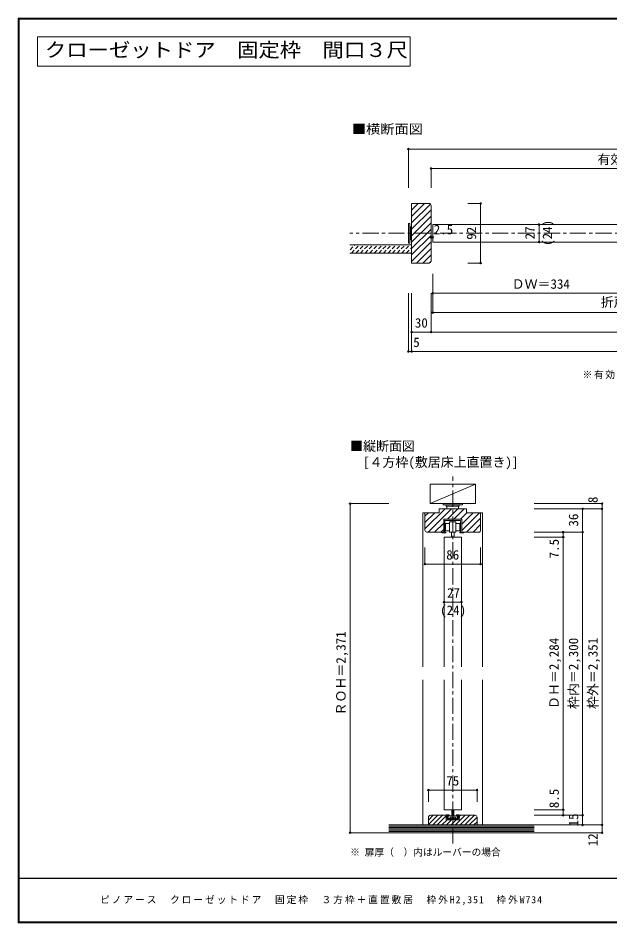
# Model space of a CAD drawing. Units: millimetres, scale not verified. Extents: x -973 to 977, y -718 to 696.
# Drawn here: x -973 to -59, y -701 to 696 of the extents above; entities that cross this region are included whole.
import ezdxf
from ezdxf.enums import TextEntityAlignment as Align

# ---------------------------------------------------------------- set-up
doc = ezdxf.new("R2010")
doc.units = ezdxf.units.MM
doc.header["$LTSCALE"] = 5
doc.header["$PDMODE"] = 32
doc.header["$PDSIZE"] = 2.5
doc.linetypes.add('CHAIN1', pattern=[8, 5, -1, 1, -1])
doc.linetypes.add('DASHED1', pattern=[1.8, 1.2, -0.6])
for name, color, linetype, lineweight in [('0-1_通り芯', 4, 'CHAIN1', 9), ('0-3_仕上げ', 2, 'Continuous', 9), ('0-4_枠', 3, 'Continuous', 9), ('0-6_扉', 6, 'Continuous', 9), ('0-7_金物', 7, 'Continuous', 9), ('0-A_文字', 7, 'Continuous', 9), ('0-B_寸法', 7, 'Continuous', 9), ('0-C_ハッチ', 4, 'Continuous', 9), ('F-1_枠', 6, 'Continuous', 9)]:
    doc.layers.add(name, color=color, linetype=linetype, lineweight=lineweight)
doc.layers.add('F-A_文字', color=7, linetype='Continuous')
doc.styles.add('ＭＳ ゴシック', font='')
doc.styles.get('ＭＳ ゴシック').set_extended_font_data('MS Gothic')

msp = doc.modelspace()

# ---------------------------------------------------------------- linework, layer by layer
at = {"layer": '0-1_通り芯'}
for p, q in [((463.564, 363.658), (-460.813, 363.658)), ((-302.08, -578.356), (-302.08, -11.642))]:
    msp.add_line(p, q, dxfattribs=at)
at = {"layer": '0-3_仕上げ'}
for p, q in [((-365.58, 345.658), (-460.813, 345.658)), ((-365.58, 333.158), (-460.813, 333.158)), ((-176.499, -549.667), (-400.58, -549.667)), ((-400.58, -561.667), (-176.499, -561.667))]:
    msp.add_line(p, q, dxfattribs=at)
at = {"layer": '0-3_仕上げ', "color": 4}
msp.add_line((-267.08, -23.642), (-337.08, -53.642), dxfattribs=at)
at = {"layer": '0-3_仕上げ', "color": 7}
for p, q in [((-400.58, -551.667), (-176.499, -551.667)), ((-400.58, -553.667), (-176.499, -553.667)), ((-400.58, -555.667), (-176.499, -555.667)), ((-400.58, -557.667), (-176.499, -557.667)), ((-400.58, -559.667), (-176.499, -559.667))]:
    msp.add_line(p, q, dxfattribs=at)
at = {"layer": '0-3_仕上げ', "color": 4}
msp.add_lwpolyline([(-337.08, -53.642), (-267.08, -53.642), (-267.08, -23.642), (-337.08, -23.642)], close=True, dxfattribs=at)
at = {"layer": '0-4_枠'}
for p, q in [((-338.58, 409.658), (-365.58, 409.658)), ((-365.58, 409.658), (-365.58, 317.658)), ((-335.58, 320.658), (-335.58, 406.658)), ((-338.58, 317.658), (-365.58, 317.658)), ((-345.08, -94.667), (-345.08, -67.685)), ((-281.08, -61.667), (-323.08, -61.667)), ((-281.08, -61.667), (-281.08, -67.667)), ((-281.08, -67.685), (-259.08, -67.685)), ((-259.08, -94.667), (-259.08, -67.667)), ((-316.08, -77.667), (-316.08, -97.667)), ((-288.08, -77.667), (-316.08, -77.667)), ((-288.08, -97.667), (-288.08, -77.667)), ((-342.08, -97.667), (-316.08, -97.667)), ((-262.08, -97.667), (-288.08, -97.667)), ((-339.58, -537.667), (-339.58, -549.667)), ((-336.58, -534.667), (-312.08, -534.667)), ((-312.08, -541.667), (-312.08, -534.667)), ((-312.08, -541.667), (-292.08, -541.667)), ((-267.58, -534.667), (-292.08, -534.667)), ((-292.08, -534.667), (-292.08, -541.667)), ((-264.58, -537.667), (-264.58, -549.667)), ((-339.58, -549.667), (-264.58, -549.667))]:
    msp.add_line(p, q, dxfattribs=at)
at = {"layer": '0-4_枠', "color": 4}
for p, q in [((-345.08, -67.685), (-348.08, -67.685)), ((-348.08, -305.667), (-348.08, -67.685)), ((-259.08, -67.685), (-256.08, -67.685)), ((-256.08, -305.667), (-256.08, -67.685)), ((-348.08, -549.667), (-348.08, -325.667)), ((-256.08, -549.667), (-256.08, -325.667))]:
    msp.add_line(p, q, dxfattribs=at)
at = {"layer": '0-4_枠'}
msp.add_lwpolyline([(-323.08, -61.667), (-323.08, -67.685), (-345.08, -67.685)], dxfattribs=at)
for centre, start, end in [((-338.58, 406.658), 0, 90), ((-338.58, 320.658), 270, 0), ((-342.08, -94.667), 180.00001, 270), ((-262.08, -94.667), 270, 0.00001), ((-336.58, -537.667), 90, 180), ((-267.58, -537.667), 0, 90)]:
    msp.add_arc(centre, 3, start, end, dxfattribs=at)
at = {"layer": '0-6_扉'}
for p, q in [((-333.08, 377.158), (-333.08, 350.158)), ((-333.08, 350.158), (0.92, 350.158)), ((-288.58, -105.167), (-315.58, -105.167)), ((-315.58, -105.167), (-315.58, -305.667)), ((-288.58, -105.167), (-288.58, -305.667)), ((-315.58, -325.667), (-315.58, -526.167)), ((-288.58, -325.667), (-288.58, -526.167)), ((-288.58, -526.167), (-315.58, -526.167))]:
    msp.add_line(p, q, dxfattribs=at)
msp.add_lwpolyline([(-333.08, 377.158), (0.92, 377.158), (0.92, 350.158)], dxfattribs=at)
at = {"layer": '0-7_金物'}
for p, q in [((-370.58, 348.657), (-370.58, 378.657)), ((-370.58, 378.657), (-368.58, 378.657)), ((-368.58, 348.657), (-368.58, 378.657)), ((-368.58, 373.657), (-366.58, 373.657)), ((-366.58, 353.657), (-366.58, 373.657)), ((-365.58, 372.658), (-366.58, 372.658)), ((-368.58, 353.657), (-366.58, 353.657)), ((-366.58, 354.658), (-365.58, 354.658)), ((-370.58, 348.657), (-368.58, 348.657)), ((-317.08, -53.642), (-287.08, -53.642)), ((-317.08, -53.642), (-317.08, -55.643)), ((-317.08, -55.643), (-287.08, -55.643)), ((-312.08, -55.643), (-312.08, -57.642)), ((-292.08, -55.643), (-292.08, -57.642)), ((-287.08, -53.642), (-287.08, -55.643)), ((-312.08, -57.642), (-292.08, -57.642)), ((-311.08, -57.642), (-311.08, -61.667)), ((-293.08, -61.667), (-293.08, -57.642)), ((-307.08, -81.667), (-307.08, -97.667)), ((-297.08, -81.667), (-307.08, -81.667)), ((-297.08, -97.667), (-297.08, -81.667)), ((-319.08, -97.667), (-319.08, -98.667)), ((-316.08, -97.667), (-319.08, -97.667)), ((-314.08, -97.667), (-312.913, -97.667)), ((-313.05, -95.465), (-307.08, -95.465)), ((-312.913, -98.667), (-312.913, -97.667)), ((-307.08, -97.667), (-297.08, -97.667)), ((-300.08, -105.167), (-300.08, -97.667)), ((-291.05, -84.465), (-297.08, -84.465)), ((-297.08, -95.465), (-291.05, -95.465)), ((-291.378, -97.667), (-290.08, -97.667)), ((-291.378, -98.667), (-291.378, -97.667)), ((-291.05, -95.465), (-291.05, -84.465)), ((-288.08, -97.667), (-285.08, -97.667)), ((-285.08, -97.667), (-285.08, -98.667)), ((-312.913, -98.667), (-319.08, -98.667)), ((-291.378, -98.667), (-285.08, -98.667)), ((-303.58, -526.209), (-303.58, -535.559)), ((-300.58, -526.209), (-300.58, -535.559)), ((-312.299, -536.033), (-312.08, -535.667)), ((-312.299, -536.301), (-312.08, -536.667)), ((-312.299, -537.533), (-312.08, -537.167)), ((-312.299, -537.801), (-312.08, -538.167)), ((-312.299, -539.033), (-312.08, -538.667)), ((-312.299, -539.301), (-312.08, -539.667)), ((-308.18, -534.167), (-312.08, -534.167)), ((-312.08, -535.667), (-312.08, -534.167)), ((-312.08, -537.167), (-312.08, -536.667)), ((-312.08, -538.667), (-312.08, -538.167)), ((-312.08, -540.167), (-312.08, -539.667)), ((-310.58, -539.467), (-310.58, -535.867)), ((-293.58, -541.667), (-310.58, -541.667)), ((-310.08, -535.367), (-308.18, -535.367)), ((-310.08, -539.967), (-307.58, -539.967)), ((-309.08, -535.559), (-295.08, -535.559)), ((-309.08, -535.559), (-309.08, -539.559)), ((-309.08, -539.559), (-295.08, -539.559)), ((-307.58, -539.967), (-307.58, -540.467)), ((-306.08, -537.559), (-298.08, -537.559)), ((-306.08, -537.559), (-306.08, -539.559)), ((-300.58, -537.559), (-300.58, -538.342)), ((-298.08, -537.559), (-298.08, -539.559)), ((-296.58, -540.467), (-296.58, -539.967)), ((-294.08, -539.967), (-296.58, -539.967)), ((-295.98, -534.167), (-292.08, -534.167)), ((-294.08, -535.367), (-295.98, -535.367)), ((-295.08, -535.559), (-295.08, -539.559)), ((-293.58, -539.467), (-293.58, -535.867)), ((-292.08, -534.167), (-292.08, -535.667)), ((-291.862, -536.033), (-292.08, -535.667)), ((-291.862, -536.301), (-292.08, -536.667)), ((-292.08, -536.667), (-292.08, -537.167)), ((-291.862, -537.533), (-292.08, -537.167)), ((-291.862, -537.801), (-292.08, -538.167)), ((-292.08, -538.167), (-292.08, -538.667)), ((-291.862, -539.033), (-292.08, -538.667)), ((-291.862, -539.301), (-292.08, -539.667)), ((-292.08, -540.167), (-292.08, -539.667))]:
    msp.add_line(p, q, dxfattribs=at)
for points in [[(-290.08, -97.667), (-290.08, -79.667), (-314.08, -79.667), (-314.08, -97.667)], [(-307.08, -84.465), (-313.05, -84.465), (-313.05, -95.465)], [(-304.08, -97.667), (-304.08, -105.167), (-300.08, -105.167)], [(-307.58, -540.467), (-302.38, -540.467), (-302.08, -540.767), (-301.78, -540.467), (-296.58, -540.467)], [(-303.58, -537.559), (-303.58, -538.342), (-300.58, -538.342)]]:
    msp.add_lwpolyline(points, dxfattribs=at)
for centre, radius, start, end in [((-312.03, -536.167), 0.3, 153.43495, 206.56505), ((-312.03, -537.667), 0.3, 153.43495, 206.56505), ((-312.03, -539.167), 0.3, 153.43495, 206.56505), ((-310.58, -540.167), 1.5, 180, 270), ((-310.08, -535.867), 0.5, 90, 180), ((-310.08, -539.467), 0.5, 180, 270), ((-308.18, -534.767), 0.6, 0, 90), ((-308.18, -534.767), 0.6, 270, 0), ((-295.98, -534.767), 0.6, 90, 180), ((-295.98, -534.767), 0.6, 180, 270), ((-294.08, -535.867), 0.5, 0, 90), ((-294.08, -539.467), 0.5, 270, 0), ((-293.58, -540.167), 1.5, 270, 0), ((-292.13, -536.167), 0.3, 333.43495, 26.56505), ((-292.13, -537.667), 0.3, 333.43495, 26.56505), ((-292.13, -539.167), 0.3, 333.43495, 26.56505)]:
    msp.add_arc(centre, radius, start, end, dxfattribs=at)
at = {"layer": '0-A_文字', "color": 3}
for p, q in [((-943.333, 621.667), (-943.333, 666.667)), ((-943.333, 666.667), (-367.857, 666.667)), ((-367.857, 621.667), (-367.857, 666.667)), ((-943.333, 621.667), (-367.857, 621.667))]:
    msp.add_line(p, q, dxfattribs=at)
at = {"layer": '0-A_文字', "color": 4}
for p, q in [((-339.58, -495.75), (-339.58, -513.868)), ((-339.58, -495.75), (-264.58, -495.75)), ((-264.58, -495.75), (-264.58, -513.868))]:
    msp.add_line(p, q, dxfattribs=at)
at = {"layer": '0-A_文字'}
for p in [(-339.58, -495.75), (-264.58, -495.75)]:
    msp.add_point(p, dxfattribs=at)
at = {"layer": '0-B_寸法', "color": 4}
for p, q in [((-370.58, 493.658), (-370.58, 433.658)), ((-370.58, 493.658), (373.42, 493.658)), ((-335.58, 463.658), (-335.58, 433.658)), ((-335.58, 463.658), (209.42, 463.658)), ((-278.843, 409.658), (-259.047, 409.658)), ((-259.047, 317.658), (-259.047, 409.658)), ((-168.753, 350.158), (-168.753, 377.157)), ((-333.08, 370.948), (-333.08, 357.393)), ((-278.843, 317.658), (-259.047, 317.658)), ((-333.08, 271.158), (-333.08, 301.158)), ((-370.58, 181.158), (-370.58, 271.158)), ((-365.58, 181.158), (-365.58, 271.158)), ((-365.58, 271.158), (-365.58, 181.158)), ((-335.58, 271.158), (-335.58, 211.158)), ((-333.08, 241.158), (-333.08, 271.158)), ((-333.08, 271.158), (0.92, 271.158)), ((-333.08, 241.158), (335.92, 241.158)), ((-365.58, 211.158), (368.42, 211.158)), ((-370.58, 181.158), (368.42, 181.158)), ((-460.58, -53.667), (-460.58, -561.667)), ((-460.58, -53.667), (-400.58, -53.667)), ((-71.499, -53.667), (-176.499, -53.667)), ((-71.499, -561.667), (-71.499, -53.667)), ((-176.499, -61.667), (-71.499, -61.667)), ((-101.499, -549.667), (-101.499, -61.667)), ((-176.499, -97.667), (-131.499, -97.667)), ((-131.499, -534.667), (-131.499, -97.667)), ((-131.499, -97.667), (-101.499, -97.667)), ((-176.499, -105.167), (-131.499, -105.167)), ((-345.08, -146.914), (-345.08, -121.295)), ((-259.08, -146.914), (-259.08, -121.295)), ((-345.08, -146.914), (-259.08, -146.914)), ((-315.58, -191.459), (-315.58, -205.498)), ((-288.58, -191.459), (-288.58, -205.498)), ((-288.58, -205.498), (-315.58, -205.498)), ((-176.499, -526.167), (-131.499, -526.167)), ((-176.499, -534.667), (-101.499, -534.667)), ((-176.499, -549.667), (-71.499, -549.667)), ((-460.58, -561.667), (-400.58, -561.667)), ((-176.499, -561.667), (-71.499, -561.667))]:
    msp.add_line(p, q, dxfattribs=at)
msp.add_lwpolyline([(-335.58, 370.948), (-335.58, 357.393), (-333.08, 357.393)], dxfattribs=at)
at = {"layer": '0-B_寸法'}
for p in [(-370.58, 493.658), (-335.58, 463.658), (-259.047, 409.658), (-168.753, 377.157), (-335.58, 357.393), (-333.08, 357.393), (-168.753, 350.158), (-259.047, 317.658), (-333.08, 271.158), (-333.08, 241.158), (-365.58, 211.158), (-335.58, 211.158), (-370.58, 181.158), (-365.58, 181.158), (-365.58, 181.158), (-460.58, -53.667), (-71.499, -53.667), (-101.499, -61.667), (-71.499, -61.667), (-131.499, -97.667), (-101.499, -97.667), (-131.499, -105.167), (-345.08, -146.914), (-259.08, -146.914), (-315.58, -205.498), (-288.58, -205.498), (-131.499, -526.167), (-131.499, -534.667), (-101.499, -534.667), (-101.499, -549.667), (-71.499, -549.667), (-460.58, -561.667), (-71.499, -561.667)]:
    msp.add_point(p, dxfattribs=at)
at = {"layer": '0-C_ハッチ'}
for p, q in [((-365.58, 389.581), (-345.503, 409.658)), ((-365.58, 399.48), (-355.403, 409.658)), ((-365.58, 409.38), (-365.302, 409.658)), ((-365.58, 379.681), (-337.092, 408.169)), ((-365.58, 369.782), (-335.58, 399.782)), ((-365.58, 359.882), (-335.58, 389.882)), ((-365.58, 349.983), (-335.58, 379.983)), ((-365.58, 340.083), (-335.58, 370.083)), ((-365.58, 330.184), (-335.58, 360.184)), ((-365.58, 320.284), (-335.58, 350.284)), ((-358.307, 317.658), (-335.58, 340.385)), ((-348.408, 317.658), (-335.58, 330.485)), ((-338.508, 317.658), (-335.58, 320.586)), ((-345.08, -92.794), (-313.953, -61.667)), ((-345.08, -82.895), (-329.871, -67.685)), ((-345.08, -72.995), (-339.77, -67.685)), ((-340.053, -97.667), (-304.053, -61.667)), ((-310.154, -77.667), (-294.154, -61.667)), ((-300.254, -77.667), (-284.254, -61.667)), ((-290.355, -77.667), (-280.373, -67.685)), ((-288.08, -95.191), (-260.574, -67.685)), ((-288.08, -85.292), (-270.474, -67.685)), ((-330.154, -97.667), (-316.08, -83.593)), ((-280.656, -97.667), (-259.08, -76.091)), ((-320.254, -97.667), (-316.08, -93.493)), ((-270.757, -97.667), (-259.08, -85.99)), ((-260.173, -96.983), (-259.764, -96.574)), ((-339.58, -549.118), (-325.129, -534.667)), ((-339.58, -542.047), (-332.2, -534.667)), ((-333.058, -549.667), (-318.058, -534.667)), ((-325.987, -549.667), (-312.08, -535.76)), ((-318.916, -549.667), (-310.916, -541.667)), ((-311.844, -549.667), (-303.845, -541.667)), ((-304.773, -549.667), (-296.773, -541.667)), ((-297.702, -549.667), (-282.702, -534.667)), ((-292.08, -536.772), (-289.975, -534.667)), ((-290.631, -549.667), (-275.631, -534.667)), ((-283.56, -549.667), (-268.56, -534.667)), ((-276.489, -549.667), (-264.58, -537.758)), ((-269.418, -549.667), (-264.58, -544.829))]:
    msp.add_line(p, q, dxfattribs=at)
at = {"layer": '0-C_ハッチ', "linetype": 'DASHED1'}
for p, q in [((-460.58, 338.294), (-453.217, 345.658)), ((-458.646, 333.157), (-446.146, 345.658)), ((-451.575, 333.157), (-439.075, 345.658)), ((-444.503, 333.157), (-432.003, 345.658)), ((-437.432, 333.157), (-424.932, 345.658)), ((-430.361, 333.157), (-417.861, 345.658)), ((-423.29, 333.157), (-410.79, 345.658)), ((-416.219, 333.157), (-403.719, 345.658)), ((-409.148, 333.157), (-396.648, 345.658)), ((-402.077, 333.157), (-389.577, 345.658)), ((-395.006, 333.157), (-382.506, 345.658)), ((-387.935, 333.157), (-375.435, 345.658)), ((-380.864, 333.157), (-368.364, 345.658)), ((-373.793, 333.157), (-365.58, 341.37)), ((-366.722, 333.157), (-365.58, 334.299))]:
    msp.add_line(p, q, dxfattribs=at)
at = {"layer": 'F-1_枠'}
for p, q in [((-973.347, 695.833), (-973.347, -700.833)), ((-973.347, 695.833), (976.653, 695.833)), ((-973.347, 695), (976.653, 695)), ((-973.347, 694.167), (976.653, 694.167)), ((-972.514, 695.833), (-972.514, -700.833)), ((-971.68, 695.833), (-971.68, -700.833)), ((976.653, -631.667), (-973.347, -631.667)), ((976.653, -632.5), (-973.347, -632.5)), ((976.653, -699.167), (-973.347, -699.167)), ((976.653, -700), (-973.347, -700)), ((976.653, -700.833), (-973.347, -700.833))]:
    msp.add_line(p, q, dxfattribs=at)

# ---------------------------------------------------------------- texts
at = {"layer": '0-A_文字', "color": 3, "style": 'ＭＳ ゴシック', "width": 1.1}
msp.add_text('クローゼットドア\u3000固定枠\u3000間口３尺', height=21.99, dxfattribs=at).set_placement((-932.083, 629.167), align=Align.BOTTOM_LEFT)
at = {"layer": '0-A_文字', "style": 'ＭＳ ゴシック', "width": 1.1}
msp.add_text('■横断面図', height=14.66, dxfattribs=at).set_placement((-458.021, 512.812), align=Align.BOTTOM_LEFT)
at = {"layer": '0-A_文字', "style": 'ＭＳ ゴシック'}
for s, height, p in [('■縦断面図', 14.66, (-460.58, 23.515)), ('\u3000[４方枠(敷居床上直置き)]', 14.66, (-460.58, -1.239)), ('75', 14.66, (-312.08, -493.25)), ('※ 扉厚（\u3000）内はルーバーの場合', 11, (-460.58, -600.473))]:
    msp.add_text(s, height=height, dxfattribs=at).set_placement(p, align=Align.BOTTOM_LEFT)
at = {"layer": '0-A_文字', "insert": (-101.58, 138.658), "char_height": 11, "attachment_point": 7, "style": 'ＭＳ ゴシック'}
msp.add_mtext('\\T1.17;※有効開口寸法は扉の厚さや調整によって若干異なります。', dxfattribs=at)
at = {"layer": '0-B_寸法', "style": 'ＭＳ ゴシック'}
for s, p in [('有効開口寸法＝545', (-78.58, 466.158)), ('2.5', (-331.4, 357.685)), ('ＤＷ＝334', (-211.08, 273.658)), ('折戸：ＤＷ＝669', (-73.58, 245.822)), ('30', (-360.58, 213.658)), ('5', (-363.08, 183.658)), ('86', (-312.08, -144.414)), ('27', (-310.83, -202.998)), ('(24)', (-321.483, -229.868))]:
    msp.add_text(s, height=14.66, dxfattribs=at).set_placement(p, align=Align.BOTTOM_LEFT)
for s, p in [('(24)', (-144.205, 344.283)), ('92', (-261.547, 353.692)), ('27', (-171.253, 354.283)), ('8', (-73.999, -52.74)), ('36', (-103.999, -89.042)), ('7.5', (-133.904, -138.047)), ('ＲＯＨ＝2,371', (-463.08, -380.667)), ('ＤＨ＝2,284', (-133.999, -370.667)), ('枠内＝2,300', (-103.999, -370.667)), ('枠外＝2,351', (-73.999, -370.667)), ('8.5', (-133.91, -523.724)), ('15', (-103.999, -551.89)), ('12', (-73.999, -582.573))]:
    msp.add_text(s, height=14.66, rotation=90, dxfattribs=at).set_placement(p, align=Align.BOTTOM_LEFT)
at = {"layer": 'F-A_文字', "insert": (-846.68, -673.333), "char_height": 11, "attachment_point": 7, "style": 'ＭＳ ゴシック'}
msp.add_mtext('\\T1.2;ピノアース\u3000クローゼットドア\\~\\~固定枠\u3000３方枠＋直置敷居\u3000枠外H2,351\u3000枠外W734', dxfattribs=at)

doc.saveas('drawing.dxf')
